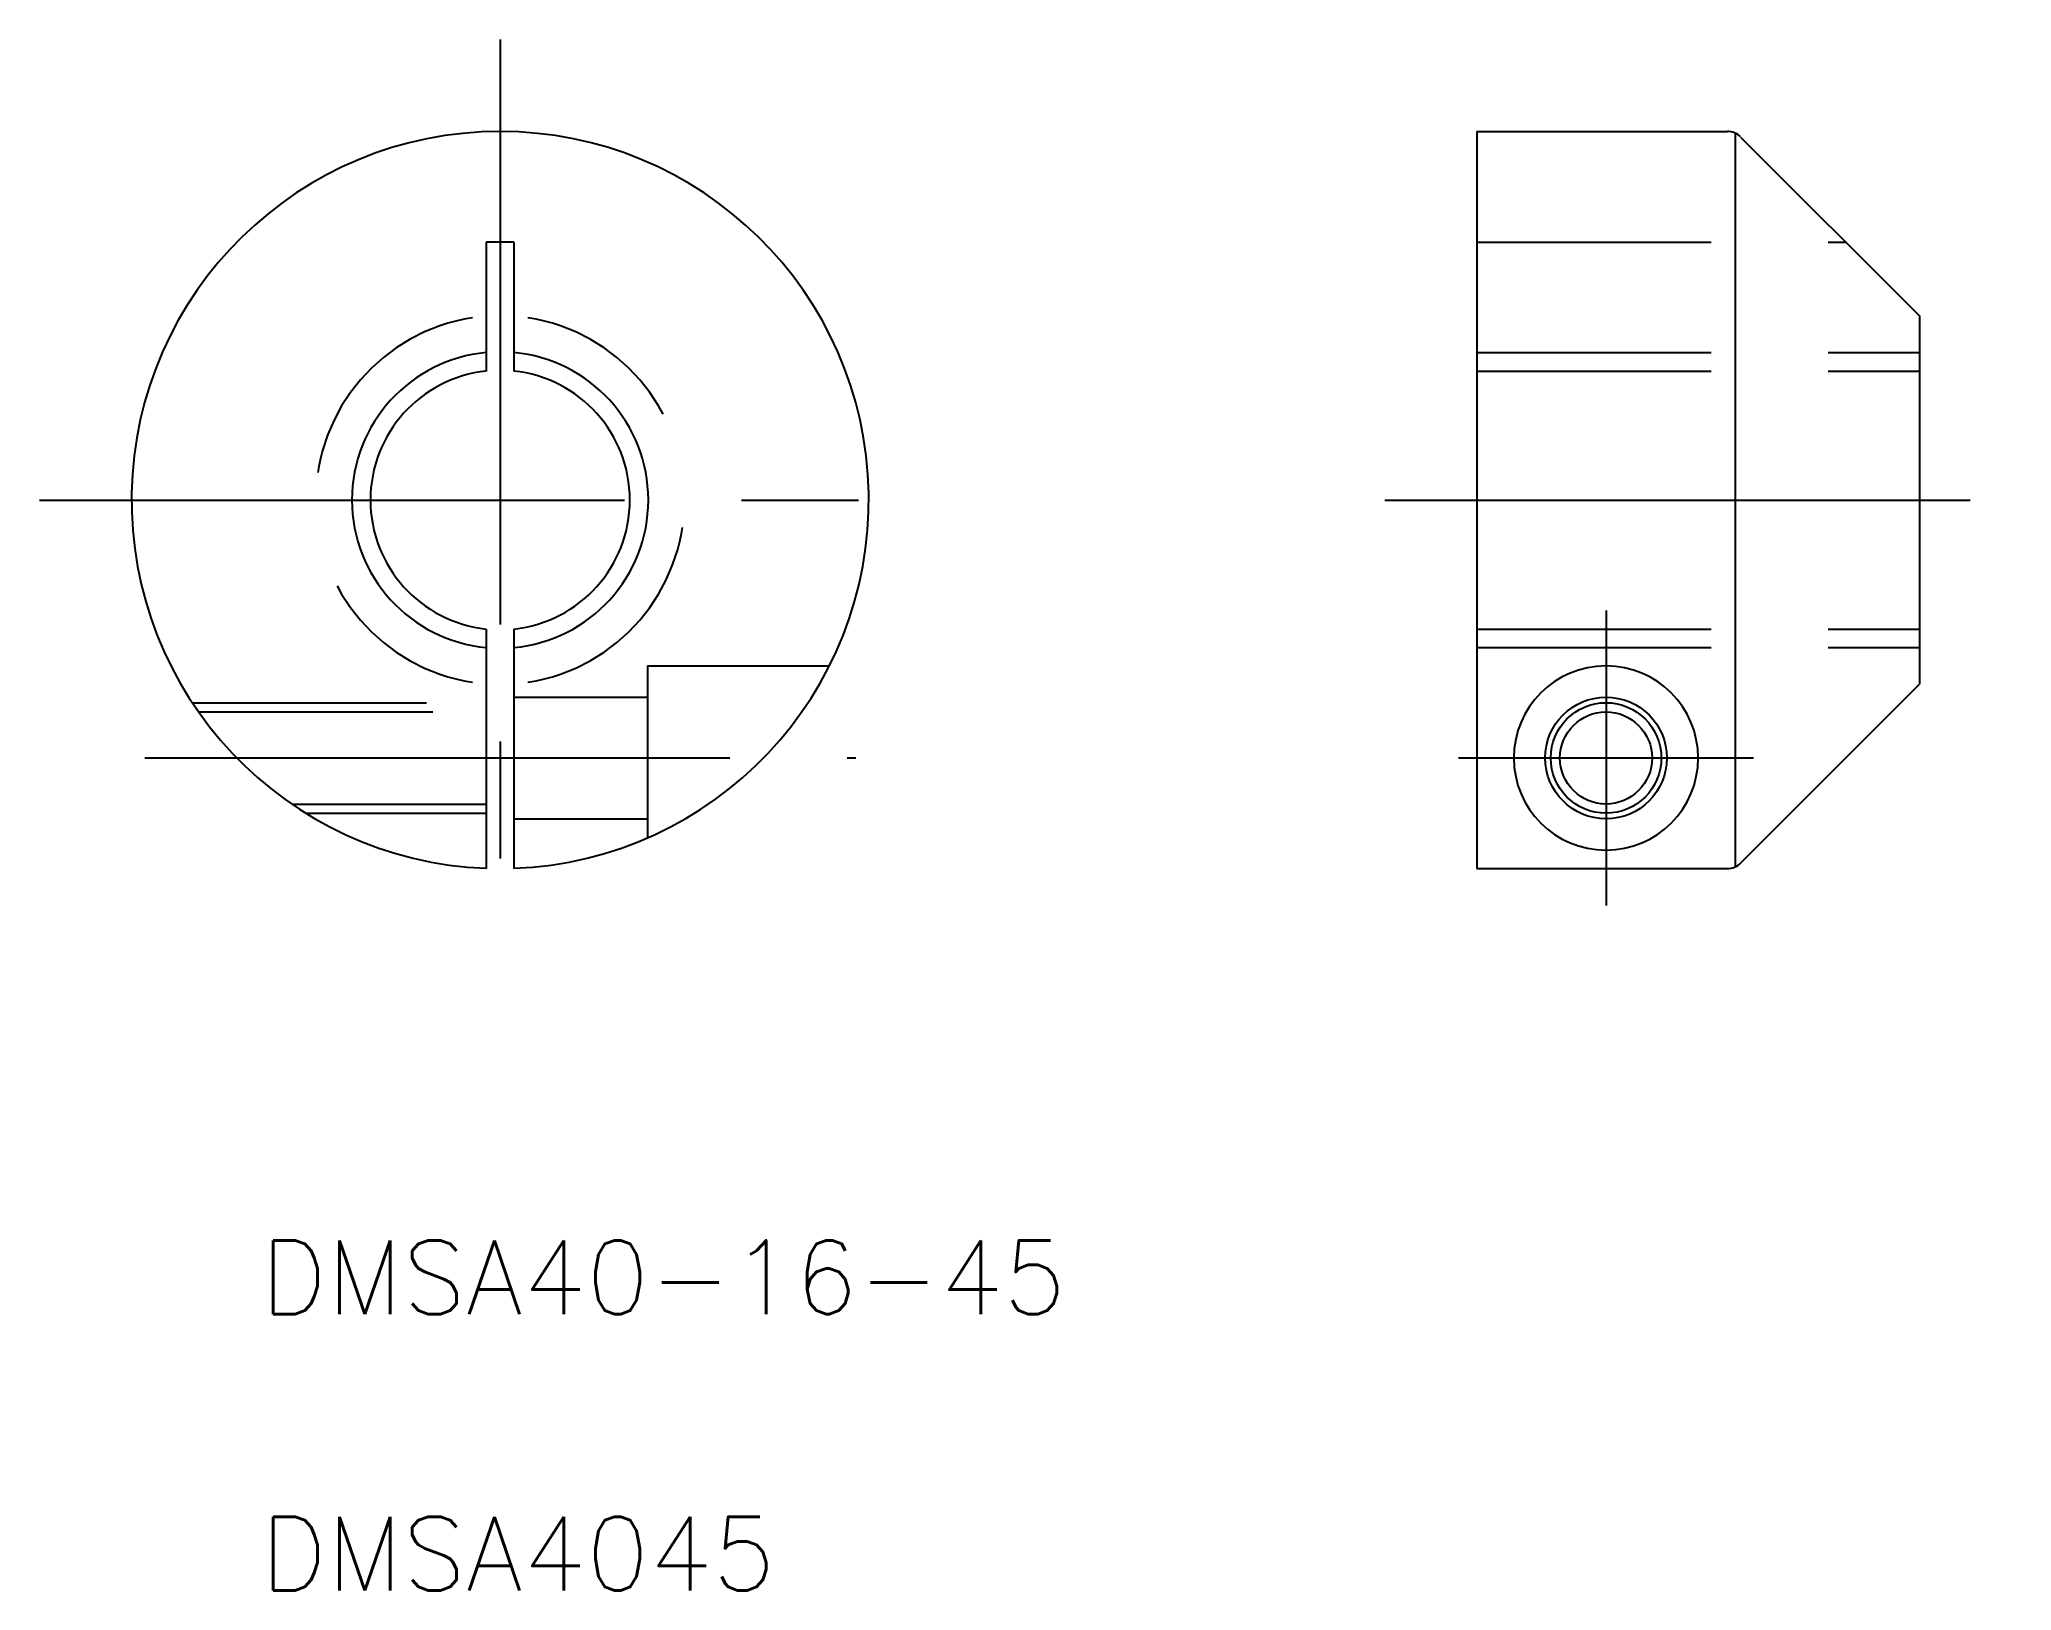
# Model space of a CAD drawing. Extents: x 88 to 195, y 45 to 129.
import ezdxf

# ---------------------------------------------------------------- set-up
doc = ezdxf.new("R2010")
doc.units = 0
doc.linetypes.add('CENTER', pattern=[50.8, 31.75, -6.35, 6.35, -6.35])
doc.linetypes.add('DASHED', pattern=[19.05, 12.7, -6.35])
doc.layers.get('0').update_dxf_attribs({"linetype": 'CONTINUOUS'})
doc.layers.add('CENTER', color=1, linetype='CENTER')
doc.styles.get("Standard").update_dxf_attribs({"font": 'txt.shx'})

msp = doc.modelspace()

# ---------------------------------------------------------------- linework, layer by layer
at = {"color": 7, "linetype": 'CONTINUOUS'}
for p, q in [((166.31, 124.03), (166.31, 84.03)), ((166.31, 124.03), (179.9, 124.03)), ((180.31, 123.94), (180.31, 84.12)), ((180.61, 123.73), (190.31, 114.03)), ((112.56, 118.03), (112.56, 111.03)), ((114.06, 118.03), (112.56, 118.03)), ((114.06, 118.03), (114.06, 111.03)), ((180.31, 113.98), (180.31, 113.98)), ((190.31, 114.03), (190.31, 94.03)), ((180.31, 104.03), (180.31, 104.03)), ((112.56, 97.03), (112.56, 84.04)), ((114.06, 97.03), (114.06, 84.04)), ((180.61, 84.32), (190.31, 94.03)), ((166.31, 84.03), (179.9, 84.03))]:
    msp.add_line(p, q, dxfattribs=at)
at = {"color": 3, "linetype": 'DASHED'}
for p, q in [((166.31, 118.03), (186.35, 118.03)), ((166.31, 112.03), (190.31, 112.03)), ((166.31, 111.03), (190.31, 111.03)), ((166.31, 97.03), (190.31, 97.03)), ((166.31, 96.03), (190.31, 96.03)), ((121.31, 95.03), (131.17, 95.03)), ((121.31, 95.03), (121.31, 85.7)), ((114.06, 93.33), (121.31, 93.33)), ((96.61, 93.03), (112.56, 93.03)), ((96.95, 92.53), (112.56, 92.53)), ((102.01, 87.53), (112.56, 87.53)), ((102.78, 87.03), (112.56, 87.03)), ((114.06, 86.73), (121.31, 86.73))]:
    msp.add_line(p, q, dxfattribs=at)
at = {"color": 7, "linetype": 'CONTINUOUS'}
for radius in [3.3, 2.5]:
    msp.add_circle((173.31, 90.03), radius, dxfattribs=at)
at = {"color": 3, "linetype": 'CONTINUOUS'}
msp.add_circle((173.31, 90.03), 3, dxfattribs=at)
at = {"color": 7, "linetype": 'CONTINUOUS'}
for centre, radius, start, end in [((113.31, 104.03), 20, 272.1491, 267.8509), ((179.9, 123.03), 1, 45, 90), ((113.31, 104.03), 7.04, 96.1155, 263.8845), ((113.31, 104.03), 7.04, 276.1155, 83.8845), ((173.31, 90.03), 5, 0, 180), ((173.31, 90.03), 5, 180, 0), ((179.9, 85.03), 1, 270, 315)]:
    msp.add_arc(centre, radius, start, end, dxfattribs=at)
at = {"color": 3, "linetype": 'DASHED'}
for start, end in [(98.6269, 261.3731), (278.6269, 81.3731)]:
    msp.add_arc((113.31, 104.03), 10, start, end, dxfattribs=at)
at = {"color": 3, "linetype": 'CONTINUOUS'}
for start, end in [(95.3558, 264.6442), (275.3558, 84.6442)]:
    msp.add_arc((113.31, 104.03), 8.04, start, end, dxfattribs=at)
at = {"layer": 'CENTER', "color": 1, "linetype": 'CENTER'}
for p, q in [((113.31, 129.03), (113.31, 79.03)), ((88.31, 104.03), (138.31, 104.03)), ((161.31, 104.03), (195.31, 104.03)), ((173.31, 98.03), (173.31, 82.03)), ((94.03, 90.03), (132.6, 90.03)), ((165.31, 90.03), (181.31, 90.03))]:
    msp.add_line(p, q, dxfattribs=at)

# ---------------------------------------------------------------- texts
at = {"color": 7, "linetype": 'CONTINUOUS'}
for s, p in [('DMSA40-16-45', (100.31, 59.85)), ('DMSA4045', (100.31, 44.85))]:
    msp.add_text(s, height=4, dxfattribs=at).set_placement(p)

doc.saveas('drawing.dxf')
